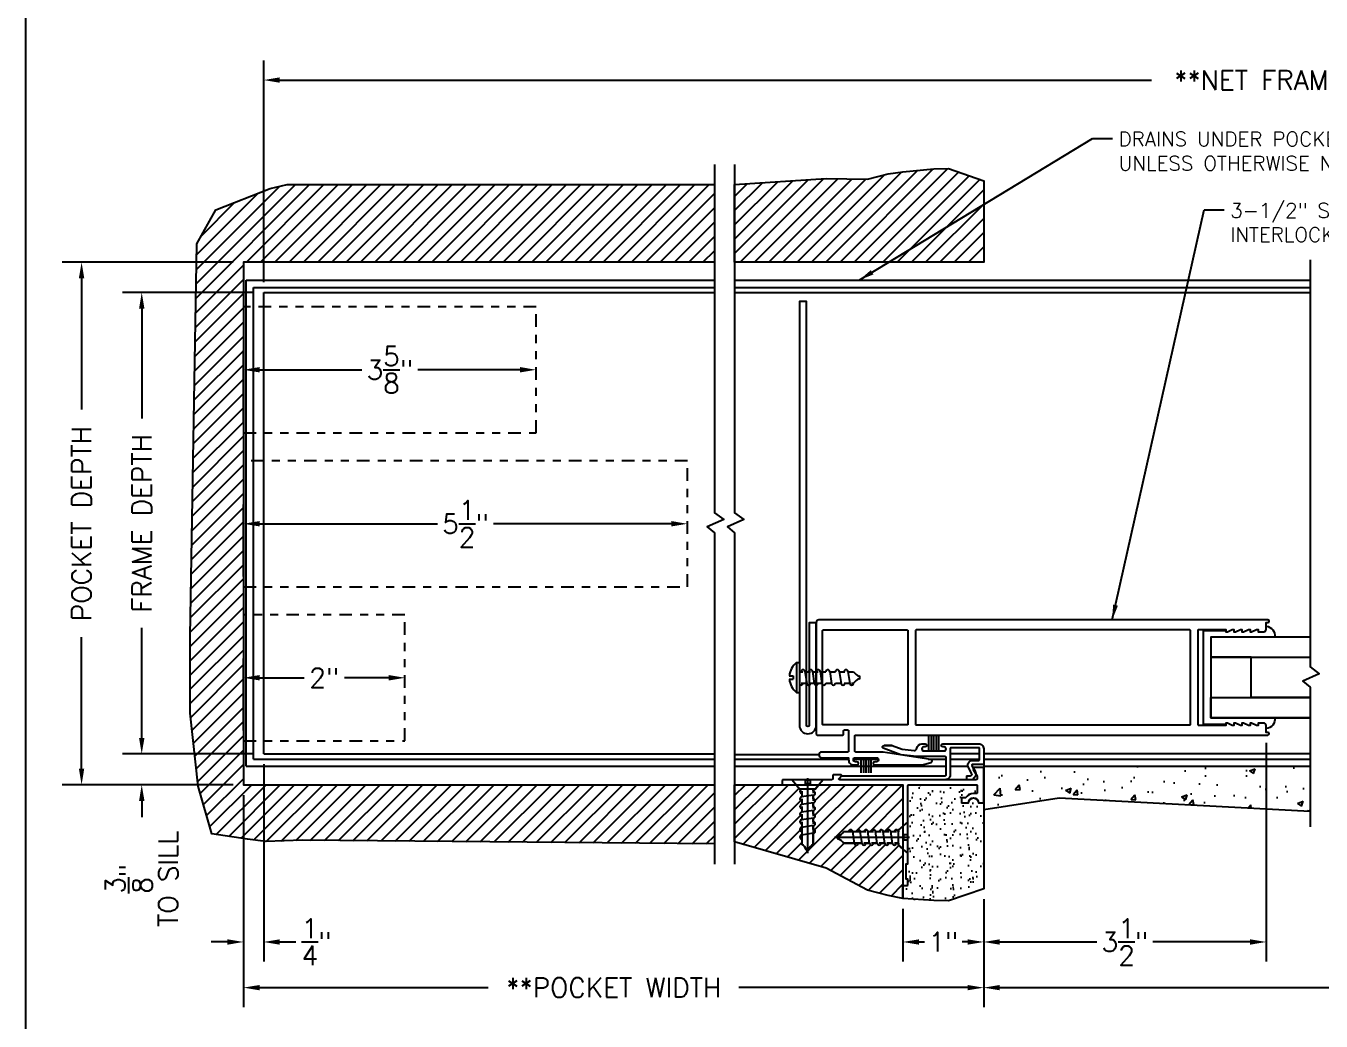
# Model space of a CAD drawing. Extents: x 0 to 79.8, y 0 to 38.2.
# Drawn here: x 0 to 16.05, y 11.49 to 23.82 of the extents above; entities that cross this region are included whole.
import ezdxf

# ---------------------------------------------------------------- set-up
doc = ezdxf.new("R2010")
doc.units = 0
doc.header["$MEASUREMENT"] = 0
doc.linetypes.add('PHANTOM2', pattern=[1.25, 0.625, -0.125, 0.125, -0.125, 0.125, -0.125])
doc.layers.get('0').update_dxf_attribs({"linetype": 'CONTINUOUS'})
doc.layers.get('DEFPOINTS').update_dxf_attribs({"color": 1, "linetype": 'CONTINUOUS'})
for name, color, linetype in [('ALUM-RED', 1, 'CONTINUOUS'), ('BREAK', 6, 'CONTINUOUS'), ('FASTENER', 7, 'CONTINUOUS'), ('FRAME', 1, 'CONTINUOUS'), ('glass', 7, 'CONTINUOUS'), ('MISC', 7, 'CONTINUOUS'), ('SEAL', 7, 'CONTINUOUS'), ('SEALANT', 1, 'CONTINUOUS'), ('SILL-PAN', 7, 'CONTINUOUS'), ('TEXT', 7, 'CONTINUOUS'), ('TITLE-BLOCK', 7, 'CONTINUOUS'), ('TRACK', 1, 'CONTINUOUS'), ('VENT', 5, 'CONTINUOUS'), ('WALL-CONDITION', 7, 'CONTINUOUS'), ('WALL-CONDITIONS', 7, 'CONTINUOUS')]:
    doc.layers.add(name, color=color, linetype=linetype)
doc.layers.add('VP', color=40, linetype='CONTINUOUS', plot=False)
doc.styles.add('ARCH', font='archstyl.shx')
doc.styles.add('ROMANS', font='romans')
doc.dimstyles.new('ARROW', dxfattribs={"dimtxt": 0.125, "dimasz": 0.1875, "dimexe": 0.125, "dimexo": 0.125, "dimgap": 0.0625, "dimtad": 0, "dimdec": 4, "dimzin": 11, "dimdsep": 46, "dimtxsty": 'ARCH', "dimcen": 0.09375, "dimclrd": 256, "dimclre": 256, "dimclrt": 256, "dimadec": 4, "dimazin": 0, "dimtfac": 1, "dimtdec": 4, "dimtmove": 2, "dimatfit": 3, "dimfxl": 0, "dimfrac": 2, "dimtolj": 1, "dimtzin": 0, "dimarcsym": 0})
doc.dimstyles.new('QUARTER', dxfattribs={"dimscale": 4, "dimtxt": 0.06, "dimasz": 0.05, "dimexe": 0.06, "dimexo": 0.032, "dimgap": 0.021, "dimtad": 0, "dimdec": 4, "dimzin": 4, "dimdsep": 46, "dimlunit": 5, "dimtxsty": 'ROMANS', "dimcen": 0.09, "dimadec": 0, "dimazin": 1, "dimtfac": 1, "dimtdec": 4, "dimtofl": 0, "dimtmove": 0, "dimatfit": 3, "dimfxl": 0, "dimtolj": 1, "dimtzin": 0, "dimarcsym": 0})

# ---------------------------------------------------------------- blocks, each defined once
blk = doc.blocks.new('A$C02B45EA9')
for p, q in [((0, 0.909), (0.097, 0.793)), ((0.161, 0.909), (0, 0.909)), ((0.161, 0.909), (0.161, 0.857)), ((0.224, 0.857), (0.161, 0.857)), ((0.192, 0.929), (0.192, 0)), ((0.224, 0.909), (0.224, 0.857)), ((0.385, 0.909), (0.224, 0.909)), ((0.385, 0.909), (0.288, 0.793)), ((0.288, 0.793), (0.097, 0.793))]:
    blk.add_line(p, q)
at = {"linetype": 'Continuous'}
for p, q in [((0.142, 0.793), (0.118, 0.79)), ((0.267, 0.717), (0.118, 0.695)), ((0.122, 0.793), (0.122, 0.79)), ((0.122, 0.766), (0.122, 0.696)), ((0.122, 0.671), (0.122, 0.601)), ((0.263, 0.793), (0.263, 0.741)), ((0.263, 0.716), (0.263, 0.647)), ((0.267, 0.623), (0.118, 0.601)), ((0.267, 0.528), (0.118, 0.507)), ((0.122, 0.577), (0.122, 0.507)), ((0.122, 0.483), (0.122, 0.413)), ((0.263, 0.622), (0.263, 0.553)), ((0.263, 0.528), (0.263, 0.458)), ((0.267, 0.434), (0.118, 0.412)), ((0.267, 0.34), (0.118, 0.318)), ((0.122, 0.388), (0.122, 0.319)), ((0.263, 0.433), (0.263, 0.364)), ((0.263, 0.339), (0.263, 0.237)), ((0.267, 0.246), (0.118, 0.224)), ((0.122, 0.307), (0.122, 0.237)), ((0.122, 0.213), (0.122, 0.112)), ((0.263, 0.245), (0.263, 0.112)), ((0.186, 0.034), (0.199, 0.034))]:
    blk.add_line(p, q, dxfattribs=at)
for centre, radius, start, end in [((0.122, 0.766), 0.0244, 90, 270), ((0.122, 0.766), 0.0244, 90, 270), ((0.122, 0.671), 0.0244, 90, 270), ((0.122, 0.671), 0.0244, 90, 270), ((0.263, 0.741), 0.0244, 270, 90), ((0.263, 0.647), 0.0244, 270, 90), ((0.122, 0.577), 0.0244, 90, 270), ((0.122, 0.483), 0.0244, 90, 270), ((0.122, 0.483), 0.0244, 90, 270), ((0.263, 0.553), 0.0244, 270, 90), ((0.263, 0.458), 0.0244, 270, 90), ((0.122, 0.388), 0.0244, 90, 270), ((0.263, 0.364), 0.0244, 270, 90), ((0.122, 0.294), 0.0244, 90, 270), ((0.122, 0.2), 0.0244, 90, 270), ((0.263, 0.27), 0.0244, 270, 90), ((0.034, -0.012), 0.152, 20.7051, 54.5638), ((0.186, 0.044), 0.00998, 191.7651, 270), ((0.199, 0.044), 0.00998, 270, 348.2349), ((0.351, -0.012), 0.152, 125.4362, 159.2949)]:
    blk.add_arc(centre, radius, start, end, dxfattribs=at)
blk = doc.blocks.new('A$C65D31368')
at = {"layer": 'MISC', "extrusion": (0, 0, -1), "xscale": 0.25, "yscale": 0.25, "zscale": -0.25}
blk.add_blockref('A$C02B45EA9', (-0.0962, 0), dxfattribs=at)
blk = doc.blocks.new('3756 2 pc Post Interlocker')
at = {"color": 7}
for p, q in [((-0.678, 0.418), (-0.678, 0.598)), ((-0.647, 0.418), (-0.647, 0.598)), ((-0.616, 0.418), (-0.616, 0.598)), ((-0.585, 0.418), (-0.585, 0.598)), ((-0.554, 0.418), (-0.554, 0.598))]:
    blk.add_line(p, q, dxfattribs=at)
blk.add_lwpolyline([(-1.133, 0.487), (-1.01, 0.442), (-0.862, 0.425, 0.41874), (-0.827, 0.452, -0.384071), (-0.766, 0.508), (-0.726, 0.508, -0.999994), (-0.726, 0.468), (-0.741, 0.468, 1.000003), (-0.741, 0.418), (-0.491, 0.418, 0.999996), (-0.491, 0.468), (-0.506, 0.468, -1), (-0.506, 0.508), (-0.062, 0.508, -0.414214), (0, 0.446), (0, 0.318), (0, 0.262, -0.414214), (-0.01, 0.252), (-0.138, 0.252, 0.577352), (-0.146, 0.237), (-0.103, 0.161, -0.339456), (-0.112, 0.089), (-0.139, 0.062), (-0.2, 0.062, -0.414214), (-0.21, 0.072), (-0.21, 0.102, -0.414214), (-0.2, 0.112), (-0.164, 0.112, 0.198912), (-0.157, 0.115), (-0.147, 0.124, 0.339456), (-0.146, 0.136), (-0.19, 0.212, -0.577352), (-0.138, 0.302), (-0.06, 0.302, 0.414214), (-0.05, 0.312), (-0.05, 0.448, 0.414214), (-0.06, 0.458), (-0.406, 0.458, 0.414214), (-0.416, 0.448), (-0.416, 0.122, -0.414214), (-0.476, 0.062), (-1.784, 0.062, -0.668179), (-1.791, 0.079), (-1.761, 0.109, -0.198912), (-1.754, 0.112), (-0.476, 0.112, 0.414214), (-0.466, 0.122), (-0.466, 0.338, 0.414214), (-0.476, 0.348), (-0.828, 0.348), (-1.028, 0.372), (-1.247, 0.452, -0.701346), (-1.234, 0.487), (-1.133, 0.487), (-1.234, 0.487)], format="xyb")
blk.add_lwpolyline([(-0.08, -0.01), (-0.08, -0.099, -0.414214), (-0.09, -0.109), (-0.126, -0.109, 0.258619), (-0.225, -0.164), (-0.267, -0.164, 0.414214), (-0.277, -0.174), (-0.277, -0.216, 0.414214), (-0.267, -0.226), (-0.188, -0.226, -1), (-0.064, -0.226), (-0.01, -0.226, 0.414214), (0, -0.216), (0, 0.202, 0.414214), (-0.01, 0.212), (-0.116, 0.212, 0.57735), (-0.129, 0.189), (-0.08, 0.105), (-0.08, 0.072, -0.414214), (-0.09, 0.062), (-1.784, 0.062, -0.668179), (-1.791, 0.079), (-1.763, 0.107, 0.668179), (-1.77, 0.124), (-1.86, 0.124, 0.414214), (-1.87, 0.114), (-1.87, 0.072, -0.414214), (-1.88, 0.062), (-2.167, 0.062), (-2.182, 0.047), (-2.197, 0.062), (-2.485, 0.062, 0.414214), (-2.495, 0.052), (-2.495, 0.01, 0.414214), (-2.485, 0), (-1.01, 0, -0.414214), (-1, -0.01), (-1, -1.237, 0.414214), (-0.987, -1.25), (-0.951, -1.25, 0.414214), (-0.938, -1.237), (-0.938, -1.17), (-0.96, -1.17), (-0.96, -0.982), (-0.938, -0.982), (-0.938, -0.01, -0.414214), (-0.928, 0), (-0.09, 0, -0.414214)], format="xyb", close=True)
at = {"color": 7, "extrusion": (0, 0, -1), "xscale": 4, "yscale": 4, "zscale": -4}
blk.add_blockref('A$C65D31368', (1.99, -0.847), dxfattribs=at)
at = {"color": 7, "extrusion": (0, 0, -1), "xscale": 4, "yscale": 4, "zscale": -4, "rotation": 90}
blk.add_blockref('A$C65D31368', (1.847, -0.846), dxfattribs=at)
blk = doc.blocks.new('*D111')
at = {"color": 0, "lineweight": -2}
for p, q in [((2.568, 20.894), (0.45, 20.894)), ((0.69, 20.694), (0.69, 19.067)), ((0.69, 14.62), (0.69, 16.247)), ((2.568, 14.42), (0.45, 14.42))]:
    blk.add_line(p, q, dxfattribs=at)
at = {"color": 0}
for points in [[(0.656, 20.694), (0.723, 20.694), (0.69, 20.894)], [(0.656, 14.62), (0.723, 14.62), (0.69, 14.42)]]:
    blk.add_solid(points, dxfattribs=at)
at = {"layer": 'DEFPOINTS', "color": 0}
for p in [(0.69, 20.894), (2.696, 20.894), (2.696, 14.42)]:
    blk.add_point(p, dxfattribs=at)
at = {"color": 0, "insert": (0.69, 17.657), "char_height": 0.24, "attachment_point": 5, "rotation": 90, "style": 'ROMANS'}
blk.add_mtext('\\A1;POCKET DEPTH', dxfattribs=at)
blk = doc.blocks.new('*D112')
at = {"color": 0, "lineweight": -2}
for p, q in [((1.435, 15.001), (1.435, 15.201)), ((2.818, 14.801), (1.195, 14.801)), ((2.568, 14.42), (1.195, 14.42)), ((1.435, 14.22), (1.435, 14.02))]:
    blk.add_line(p, q, dxfattribs=at)
at = {"color": 0}
for points in [[(1.402, 15.001), (1.469, 15.001), (1.435, 14.801)], [(1.402, 14.22), (1.469, 14.22), (1.435, 14.42)]]:
    blk.add_solid(points, dxfattribs=at)
at = {"layer": 'DEFPOINTS', "color": 0}
for p in [(1.435, 14.801), (2.946, 14.801), (2.696, 14.42)]:
    blk.add_point(p, dxfattribs=at)
at = {"color": 0, "insert": (1.435, 13.256), "char_height": 0.24, "attachment_point": 5, "rotation": 90, "style": 'ROMANS'}
blk.add_mtext('\\A1;{\\H1x;\\S3/8;}"\\PTO SILL', dxfattribs=at)
blk = doc.blocks.new('*D134')
at = {"color": 0, "lineweight": -2}
for p, q in [((2.818, 20.519), (1.195, 20.519)), ((1.435, 20.319), (1.435, 18.956)), ((1.435, 15.001), (1.435, 16.365)), ((2.818, 14.801), (1.195, 14.801))]:
    blk.add_line(p, q, dxfattribs=at)
at = {"color": 0}
for points in [[(1.402, 20.319), (1.469, 20.319), (1.435, 20.519)], [(1.402, 15.001), (1.469, 15.001), (1.435, 14.801)]]:
    blk.add_solid(points, dxfattribs=at)
at = {"layer": 'DEFPOINTS', "color": 0}
for p in [(1.435, 20.519), (2.946, 20.519), (2.946, 14.801)]:
    blk.add_point(p, dxfattribs=at)
at = {"color": 0, "insert": (1.435, 17.66), "char_height": 0.24, "attachment_point": 5, "rotation": 90, "style": 'ROMANS'}
blk.add_mtext('\\A1;FRAME DEPTH', dxfattribs=at)
blk = doc.blocks.new('A$C72B7364F')
at = {"linetype": 'Continuous'}
for p, q in [((0.0224, 0.0935), (0.0313, 0.0935)), ((0.0224, 0.0935), (0.0224, 0)), ((0.0313, 0.0935), (0.0313, 0)), ((0, 0.0517), (0.0125, 0.0517)), ((0, 0.0418), (0.0125, 0.0418)), ((0.0125, 0.0517), (0.0125, 0.0418)), ((0.0313, 0.0644), (0.0425, 0.0644)), ((0.0485, 0.0654), (0.0539, 0.028)), ((0.0487, 0.0644), (0.0661, 0.0644)), ((0.0721, 0.0654), (0.0775, 0.028)), ((0.0723, 0.0644), (0.0896, 0.0644)), ((0.0956, 0.0654), (0.1011, 0.028)), ((0.0958, 0.0644), (0.1132, 0.0644)), ((0.1253, 0.0654), (0.1307, 0.028)), ((0.1255, 0.0644), (0.1429, 0.0644)), ((0.155, 0.0654), (0.1604, 0.028)), ((0.1552, 0.0644), (0.1725, 0.0644)), ((0.1817, 0.0654), (0.1871, 0.028)), ((0.1819, 0.0644), (0.1992, 0.0644)), ((0.2188, 0.0451), (0.2188, 0.0484)), ((0.0364, 0.0291), (0.0539, 0.0291)), ((0.06, 0.0291), (0.0774, 0.0291)), ((0.0835, 0.0291), (0.101, 0.0291)), ((0.1132, 0.0291), (0.1306, 0.0291)), ((0.1429, 0.0291), (0.1603, 0.0291)), ((0.1696, 0.0291), (0.187, 0.0291)), ((0.1931, 0.0291), (0.1992, 0.0291)), ((0.0224, 0), (0.0313, 0))]:
    blk.add_line(p, q, dxfattribs=at)
for centre, radius, start, end in [((0.0599, 0.0467), 0.0599, 128.718, 175.226), ((0.0599, 0.0467), 0.0599, 184.774, 231.282), ((0.0425, 0.0644), 0.00611, 0, 180), ((0.0661, 0.0644), 0.00611, 0, 180), ((0.0896, 0.0644), 0.00611, 0, 180), ((0.1193, 0.0644), 0.00611, 0, 180), ((0.149, 0.0644), 0.00611, 0, 180), ((0.1757, 0.0644), 0.00611, 0, 180), ((0.2302, 0.0864), 0.038, 215.4362, 249.2949), ((0.2302, 0.0071), 0.038, 110.7051, 144.5638), ((0.2163, 0.0484), 0.00249, 0, 78.2349), ((0.2163, 0.0451), 0.00249, 281.7651, 0), ((0.0364, 0.0291), 0.00611, 212.4827, 0), ((0.06, 0.0291), 0.00611, 180, 0), ((0.06, 0.0291), 0.00611, 180, 0), ((0.0835, 0.0291), 0.00611, 180, 0), ((0.1071, 0.0291), 0.00611, 180, 0), ((0.1071, 0.0291), 0.00611, 180, 0), ((0.1367, 0.0291), 0.00611, 180, 0), ((0.1367, 0.0291), 0.00611, 180, 0), ((0.1664, 0.0291), 0.00611, 180, 0), ((0.1664, 0.0291), 0.00611, 180, 0), ((0.1931, 0.0291), 0.00611, 180, 0)]:
    blk.add_arc(centre, radius, start, end, dxfattribs=at)
blk = doc.blocks.new('*D136')
at = {"layer": 'DEFPOINTS', "color": 0}
for p in [(2.946, 14.801), (2.696, 14.42), (2.946, 12.472)]:
    blk.add_point(p, dxfattribs=at)
at = {"layer": 'TITLE-BLOCK', "color": 0, "lineweight": -2}
for p, q in [((2.946, 14.673), (2.946, 12.232)), ((2.696, 14.292), (2.696, 12.232)), ((2.496, 12.472), (2.296, 12.472)), ((3.146, 12.472), (3.346, 12.472))]:
    blk.add_line(p, q, dxfattribs=at)
at = {"layer": 'TITLE-BLOCK', "color": 0}
for points in [[(2.496, 12.505), (2.496, 12.438), (2.696, 12.472)], [(3.146, 12.505), (3.146, 12.438), (2.946, 12.472)]]:
    blk.add_solid(points, dxfattribs=at)
at = {"layer": 'TITLE-BLOCK', "color": 0, "insert": (3.601, 12.472), "char_height": 0.24, "attachment_point": 5, "style": 'ROMANS'}
blk.add_mtext('\\A1;{\\H1x;\\S1/4;}"', dxfattribs=at)
blk = doc.blocks.new('*D116')
at = {"color": 0, "lineweight": -2}
for p, q in [((2.946, 20.647), (2.946, 23.391)), ((28.465, 20.653), (28.465, 23.391)), ((3.146, 23.151), (13.947, 23.151)), ((28.265, 23.151), (17.715, 23.151))]:
    blk.add_line(p, q, dxfattribs=at)
at = {"color": 0}
for points in [[(3.146, 23.184), (3.146, 23.117), (2.946, 23.151)], [(28.265, 23.184), (28.265, 23.117), (28.465, 23.151)]]:
    blk.add_solid(points, dxfattribs=at)
at = {"layer": 'DEFPOINTS', "color": 0}
for p in [(28.465, 23.151), (2.946, 20.519), (28.465, 20.525)]:
    blk.add_point(p, dxfattribs=at)
at = {"color": 0, "insert": (15.831, 23.151), "char_height": 0.24, "attachment_point": 5, "style": 'ROMANS'}
blk.add_mtext('\\A1;**NET FRAME WIDTH', dxfattribs=at)
blk = doc.blocks.new('*D117')
at = {"color": 0, "lineweight": -2}
for p, q in [((2.696, 14.284), (2.696, 11.666)), ((11.867, 13.001), (11.867, 11.666)), ((2.896, 11.906), (5.729, 11.906)), ((11.667, 11.906), (8.834, 11.906))]:
    blk.add_line(p, q, dxfattribs=at)
at = {"color": 0}
for points in [[(2.896, 11.939), (2.896, 11.873), (2.696, 11.906)], [(11.667, 11.939), (11.667, 11.873), (11.867, 11.906)]]:
    blk.add_solid(points, dxfattribs=at)
at = {"layer": 'DEFPOINTS', "color": 0}
for p in [(2.696, 14.412), (11.867, 13.129), (2.696, 11.906)]:
    blk.add_point(p, dxfattribs=at)
at = {"color": 0, "insert": (7.282, 11.906), "char_height": 0.24, "attachment_point": 5, "style": 'ROMANS'}
blk.add_mtext('\\A1;**POCKET WIDTH', dxfattribs=at)
blk = doc.blocks.new('*D114')
at = {"color": 0, "lineweight": -2}
for p, q in [((28.465, 18.489), (28.465, 11.666)), ((11.867, 13.001), (11.867, 11.666)), ((12.067, 11.906), (18.494, 11.906)), ((28.265, 11.906), (21.839, 11.906))]:
    blk.add_line(p, q, dxfattribs=at)
at = {"color": 0}
for points in [[(12.067, 11.939), (12.067, 11.873), (11.867, 11.906)], [(28.265, 11.939), (28.265, 11.873), (28.465, 11.906)]]:
    blk.add_solid(points, dxfattribs=at)
at = {"layer": 'DEFPOINTS', "color": 0}
for p in [(28.465, 18.617), (11.867, 13.129), (28.465, 11.906)]:
    blk.add_point(p, dxfattribs=at)
at = {"color": 0, "insert": (20.166, 11.906), "char_height": 0.24, "attachment_point": 5, "style": 'ROMANS'}
blk.add_mtext('\\A1;**DAYLIGHT WIDTH', dxfattribs=at)
blk = doc.blocks.new('*D115')
at = {"layer": 'DEFPOINTS', "color": 0}
for p in [(10.867, 13.01), (11.867, 13.129), (11.867, 12.472)]:
    blk.add_point(p, dxfattribs=at)
at = {"layer": 'TITLE-BLOCK', "color": 0, "lineweight": -2}
for p, q in [((11.867, 13.001), (11.867, 12.232)), ((10.867, 12.882), (10.867, 12.232)), ((11.067, 12.472), (11.135, 12.472)), ((11.667, 12.472), (11.6, 12.472))]:
    blk.add_line(p, q, dxfattribs=at)
at = {"layer": 'TITLE-BLOCK', "color": 0}
for points in [[(11.067, 12.505), (11.067, 12.438), (10.867, 12.472)], [(11.667, 12.505), (11.667, 12.438), (11.867, 12.472)]]:
    blk.add_solid(points, dxfattribs=at)
at = {"layer": 'TITLE-BLOCK', "color": 0, "insert": (11.367, 12.472), "char_height": 0.24, "attachment_point": 5, "style": 'ROMANS'}
blk.add_mtext('\\A1;1"', dxfattribs=at)
blk = doc.blocks.new('*D119')
at = {"layer": 'DEFPOINTS', "color": 0}
for p in [(4.696, 15.745), (2.696, 14.964), (4.696, 14.964)]:
    blk.add_point(p, dxfattribs=at)
at = {"layer": 'TITLE-BLOCK', "color": 0, "lineweight": -2}
for p, q in [((2.696, 15.092), (2.696, 15.985)), ((2.896, 15.745), (3.446, 15.745)), ((4.496, 15.745), (3.946, 15.745))]:
    blk.add_line(p, q, dxfattribs=at)
at = {"layer": 'TITLE-BLOCK', "color": 0}
for points in [[(2.896, 15.779), (2.896, 15.712), (2.696, 15.745)], [(4.496, 15.779), (4.496, 15.712), (4.696, 15.745)]]:
    blk.add_solid(points, dxfattribs=at)
at = {"layer": 'TITLE-BLOCK', "color": 0, "insert": (3.696, 15.745), "char_height": 0.24, "attachment_point": 5, "style": 'ROMANS'}
blk.add_mtext('\\A1;2"', dxfattribs=at)
blk = doc.blocks.new('*D120')
at = {"layer": 'DEFPOINTS', "color": 0}
for p in [(8.196, 17.653), (2.696, 16.872), (8.196, 16.872)]:
    blk.add_point(p, dxfattribs=at)
at = {"layer": 'TITLE-BLOCK', "color": 0, "lineweight": -2}
for p, q in [((2.696, 17), (2.696, 17.893)), ((2.896, 17.653), (5.099, 17.653)), ((7.996, 17.653), (5.793, 17.653))]:
    blk.add_line(p, q, dxfattribs=at)
at = {"layer": 'TITLE-BLOCK', "color": 0}
for points in [[(2.896, 17.687), (2.896, 17.62), (2.696, 17.653)], [(7.996, 17.687), (7.996, 17.62), (8.196, 17.653)]]:
    blk.add_solid(points, dxfattribs=at)
at = {"layer": 'TITLE-BLOCK', "color": 0, "insert": (5.446, 17.653), "char_height": 0.24, "attachment_point": 5, "style": 'ROMANS'}
blk.add_mtext('\\A1;5{\\H1x;\\S1/2;}"', dxfattribs=at)
blk = doc.blocks.new('*D121')
at = {"layer": 'DEFPOINTS', "color": 0}
for p in [(6.321, 19.561), (2.696, 18.78), (6.321, 18.78)]:
    blk.add_point(p, dxfattribs=at)
at = {"layer": 'TITLE-BLOCK', "color": 0, "lineweight": -2}
for p, q in [((2.696, 18.908), (2.696, 19.801)), ((2.896, 19.561), (4.162, 19.561)), ((6.121, 19.561), (4.855, 19.561))]:
    blk.add_line(p, q, dxfattribs=at)
at = {"layer": 'TITLE-BLOCK', "color": 0}
for points in [[(2.896, 19.595), (2.896, 19.528), (2.696, 19.561)], [(6.121, 19.595), (6.121, 19.528), (6.321, 19.561)]]:
    blk.add_solid(points, dxfattribs=at)
at = {"layer": 'TITLE-BLOCK', "color": 0, "insert": (4.509, 19.561), "char_height": 0.24, "attachment_point": 5, "style": 'ROMANS'}
blk.add_mtext('\\A1;3{\\H1x;\\S5/8;}"', dxfattribs=at)
blk = doc.blocks.new('3705_3.5in_Pocket_Sightline_Interlocker')
for points in [[(-4.721, -0.713), (-4.403, -0.713, 0.414214), (-4.393, -0.703), (-4.393, -0.661, -0.414214), (-4.383, -0.651), (-4.341, -0.651, -0.414214), (-4.331, -0.661), (-4.331, -0.914, -0.414214), (-4.341, -0.924), (-4.665, -0.924, 1), (-4.665, -0.994), (-4.331, -0.994), (-4.331, -1.022, 0.414214), (-4.269, -1.084), (-4.227, -1.084, 1), (-4.227, -1.044), (-4.247, -1.044, -0.999996), (-4.247, -0.994), (-3.987, -0.994, -1.000003), (-3.987, -1.044), (-4.007, -1.044, 0.999994), (-4.007, -1.084), (-3.419, -1.084), (-3.309, -1.054, 0.811415), (-3.311, -1.015), (-3.903, -0.924), (-4.243, -0.924, -0.414214), (-4.253, -0.914), (-4.253, -0.723, -0.414214), (-4.243, -0.713), (0.865, -0.713, 1), (0.865, -0.681), (0.843, -0.681), (0.843, -0.596, 0.414214), (0.812, -0.565), (0.743, -0.565), (0.743, -0.595), (0.723, -0.595), (0.663, -0.565), (0.643, -0.565), (0.643, -0.595), (0.623, -0.595), (0.563, -0.565), (0.543, -0.565), (0.543, -0.595), (0.523, -0.595), (0.463, -0.565), (0.443, -0.565), (0.443, -0.595), (0.423, -0.595), (0.363, -0.565), (0.343, -0.565), (0.343, -0.595), (0.01, -0.595, -0.414214), (0, -0.585), (0, 0.585, -0.414214), (0.01, 0.595), (0.343, 0.595), (0.343, 0.565), (0.363, 0.565), (0.423, 0.595), (0.443, 0.595), (0.443, 0.565), (0.463, 0.565), (0.523, 0.595), (0.543, 0.595), (0.543, 0.565), (0.563, 0.565), (0.623, 0.595), (0.643, 0.595), (0.643, 0.565), (0.663, 0.565), (0.723, 0.595), (0.743, 0.595), (0.743, 0.565), (0.812, 0.565, 0.414214), (0.843, 0.596), (0.843, 0.681), (0.865, 0.681, 1), (0.865, 0.713), (-4.7, 0.713, 0.414214), (-4.731, 0.682), (-4.731, -0.703, 0.414214)], [(-3.606, -0.588), (-4.645, -0.588, -0.414214), (-4.655, -0.578), (-4.655, 0.578, -0.414214), (-4.645, 0.588), (-3.606, 0.588, -0.414214), (-3.596, 0.578), (-3.596, -0.578, -0.414214)], [(-0.104, 0.588), (-3.492, 0.588, 0.414214), (-3.502, 0.578), (-3.502, -0.578, 0.414214), (-3.492, -0.588), (-0.104, -0.588, 0.414214), (-0.094, -0.578), (-0.094, 0.578, 0.414214)]]:
    blk.add_lwpolyline(points, format="xyb", close=True)
blk = doc.blocks.new('*D143')
at = {"layer": 'DEFPOINTS', "color": 0}
for p in [(15.367, 15.068), (11.867, 13.129), (11.867, 12.472)]:
    blk.add_point(p, dxfattribs=at)
at = {"layer": 'TITLE-BLOCK', "color": 0, "lineweight": -2}
for p, q in [((15.367, 14.94), (15.367, 12.232)), ((11.867, 13.001), (11.867, 12.232)), ((12.067, 12.472), (13.27, 12.472)), ((15.167, 12.472), (13.964, 12.472))]:
    blk.add_line(p, q, dxfattribs=at)
at = {"layer": 'TITLE-BLOCK', "color": 0}
for points in [[(12.067, 12.505), (12.067, 12.438), (11.867, 12.472)], [(15.167, 12.505), (15.167, 12.438), (15.367, 12.472)]]:
    blk.add_solid(points, dxfattribs=at)
at = {"layer": 'TITLE-BLOCK', "color": 0, "insert": (13.617, 12.472), "char_height": 0.24, "attachment_point": 5, "style": 'ROMANS'}
blk.add_mtext('\\A1;3{\\H1x;\\S1/2;}"', dxfattribs=at)

msp = doc.modelspace()

# ---------------------------------------------------------------- hatches: boundary and pattern name
at = {"layer": 'TITLE-BLOCK'}
h = msp.add_hatch(dxfattribs=at)
h.set_pattern_fill('AR-CONC', color=256, scale=0.1, style=0)
h.set_pattern_definition([(50, (50.94245, 3.5771), (0.71726, -0.062752), [0.075, -0.825]), (355, (50.94245, 3.5771), (-0.138751, 0.752192), [0.06, -0.66]), (100.4514, (51.0022, 3.57185), (0.578509, 0.68944), [0.06374, -0.701142]), (46.1842, (50.94245, 3.7771), (1.067241, -0.165519), [0.1125, -1.2375]), (96.6356, (51.0314, 3.7633), (0.934663, 0.974118), [0.09561, -1.051713]), (351.1842, (50.9424, 3.7771), (0.934662, 0.97412), [0.09, -0.99]), (21, (51.04245, 3.7271), (0.596907, -0.402619), [0.075, -0.825]), (326, (51.04245, 3.7271), (0.243315, 0.72515), [0.06, -0.66]), (71.4514, (51.0922, 3.6935), (0.840223, 0.32253), [0.06374, -0.701142]), (37.5, (50.94245, 3.57708), (0.0121599, 0.3328939), [0, -0.652, 0, -0.67, 0, -0.6625]), (7.5, (50.94245, 3.5771), (0.2630695, 0.3944117), [0, -0.382, 0, -0.637, 0, -0.2525]), (327.5, (50.71945, 3.57708), (0.5338224, -0.0225549), [0, -0.25, 0, -0.78, 0, -1.035]), (317.5, (50.61945, 3.5771), (0.583186, 0.100105), [0, -0.325, 0, -0.518, 0, -0.735])])
h.paths.add_polyline_path([(15.9105598, 14.6488558), (11.8672485, 14.6488558), (11.8673001, 14.1087549), (12.803636, 14.253146), (15.9106151, 14.089874)])
at = {"layer": 'WALL-CONDITION'}
h = msp.add_hatch(dxfattribs=at)
h.set_pattern_fill('ANSI31', color=256, style=0)
h.set_pattern_definition([(45, (-33.16723, 27.84428), (-0.08838835, 0.08838835), [])])
h.paths.add_polyline_path([(8.7812639, 20.894193), (8.7812639, 21.8548346), (9.9149987, 21.9320813), (10.4263403, 21.9247065), (10.6823789, 21.9878991), (10.8673201, 22.0145875), (11.2496987, 22.0495011), (11.4316691, 22.0539774), (11.8672201, 21.9020121), (11.8672201, 20.894193)])
h = msp.add_hatch(dxfattribs=at)
h.set_pattern_fill('ANSI31', color=256, style=0)
h.set_pattern_definition([(45, (-33.45162, 27.84428), (-0.08838835, 0.08838835), [])])
h.paths.add_polyline_path([(8.5312638, 14.420193), (8.5312638, 13.6871109), (3.4253639, 13.7319614), (2.9729834, 13.7163751), (2.745128, 13.7475476), (2.3052536, 13.8098925), (2.133661, 14.4021691), (2.0360015, 15.3087223), (2.0360015, 16.2594821), (2.1180616, 21.1222819), (2.3520516, 21.5431101), (3.0259159, 21.8080759), (3.2381719, 21.8548346), (8.5312639, 21.8548346), (8.5312639, 20.894193), (2.6960586, 20.894193), (2.6960586, 14.420193)])
h = msp.add_hatch(dxfattribs=at)
h.set_pattern_fill('ANSI31', color=256, style=0)
h.set_pattern_definition([(45, (-33.16723, 27.84428), (-0.08838835, 0.08838835), [])])
edge = h.paths.add_edge_path()
edge.add_line((8.7812638, 13.7110254), (8.7812638, 14.420193))
edge.add_line((8.7812638, 14.420193), (9.5445313, 14.420193))
edge.add_line((9.5445313, 14.420193), (9.5896234, 14.3664543))
edge.add_line((9.5896234, 14.3664543), (9.6141705, 14.3664543))
edge.add_line((9.6141705, 14.3664543), (9.6141705, 14.3633529))
edge.add_arc((9.6141705, 14.3389101), 0.0244428, 90, 270)
edge.add_line((9.6141705, 14.3144674), (9.6141705, 14.2690736))
edge.add_arc((9.6141705, 14.2446309), 0.0244428, 90, 270)
edge.add_line((9.6141705, 14.2201881), (9.6141705, 14.1747944))
edge.add_arc((9.6141705, 14.1503516), 0.0244428, 90, 270)
edge.add_line((9.6141705, 14.1259089), (9.6141705, 14.0805151))
edge.add_arc((9.6141705, 14.0560724), 0.0244428, 90, 270)
edge.add_line((9.6141705, 14.0316296), (9.6141705, 13.9862359))
edge.add_arc((9.6141705, 13.9617931), 0.0244428, 90, 270)
edge.add_line((9.6141705, 13.9373503), (9.6141705, 13.8919566))
edge.add_arc((9.6141705, 13.8675139), 0.0244428, 90, 270)
edge.add_line((9.6141705, 13.8430711), (9.6141705, 13.7976774))
edge.add_arc((9.6141705, 13.7732346), 0.0244428, 90, 270)
edge.add_line((9.6141705, 13.7487918), (9.6141705, 13.6853916))
edge.add_arc((9.5260518, 13.5615622), 0.1519823, 20.70507772, 54.56379237, ccw=False)
edge.add_arc((9.677985, 13.617331), 0.0099766, 191.76514343, 270)
edge.add_line((9.677985, 13.6073543), (9.6847657, 13.6073543))
edge.add_line((9.6847657, 13.6073543), (9.6915465, 13.6073543))
edge.add_arc((9.6915465, 13.617331), 0.0099766, 270, 348.23485657)
edge.add_arc((9.8434797, 13.5615622), 0.1519823, 125.43620763, 159.29492228, ccw=False)
edge.add_line((9.755361, 13.6853916), (9.755361, 13.8182524))
edge.add_arc((9.755361, 13.8426952), 0.0244428, 270, 450)
edge.add_line((9.755361, 13.8671379), (9.755361, 13.9125317))
edge.add_arc((9.755361, 13.9369744), 0.0244428, 270, 450)
edge.add_line((9.755361, 13.9614172), (9.755361, 14.0068109))
edge.add_arc((9.755361, 14.0312537), 0.0244428, 270, 450)
edge.add_line((9.755361, 14.0556964), (9.755361, 14.1014661))
edge.add_arc((9.755361, 14.1259089), 0.0244428, 270, 450)
edge.add_line((9.755361, 14.1503516), (9.755361, 14.1957453))
edge.add_arc((9.755361, 14.2201881), 0.0244428, 270, 450)
edge.add_line((9.755361, 14.2446309), (9.755361, 14.2900246))
edge.add_arc((9.755361, 14.3144674), 0.0244428, 270, 450)
edge.add_line((9.755361, 14.3389101), (9.755361, 14.3664543))
edge.add_line((9.755361, 14.3664543), (9.7799081, 14.3664543))
edge.add_line((9.7799081, 14.3664543), (9.8250002, 14.420193))
edge.add_line((9.8250002, 14.420193), (10.8673201, 14.420193))
edge.add_line((10.8673201, 14.420193), (10.8673201, 13.9072501))
edge.add_line((10.8673201, 13.9072501), (10.8135815, 13.8621581))
edge.add_line((10.8135815, 13.8621581), (10.8135815, 13.8376109))
edge.add_line((10.8135815, 13.8376109), (10.81048, 13.8376109))
edge.add_arc((10.7860373, 13.8376109), 0.0244428, 0, 180)
edge.add_line((10.7615945, 13.8376109), (10.7162008, 13.8376109))
edge.add_arc((10.691758, 13.8376109), 0.0244428, 0, 180)
edge.add_line((10.6673153, 13.8376109), (10.6219215, 13.8376109))
edge.add_arc((10.5974788, 13.8376109), 0.0244428, 0, 180)
edge.add_line((10.573036, 13.8376109), (10.5276423, 13.8376109))
edge.add_arc((10.5031995, 13.8376109), 0.0244428, 0, 180)
edge.add_line((10.4787567, 13.8376109), (10.433363, 13.8376109))
edge.add_arc((10.4089203, 13.8376109), 0.0244428, 0, 180)
edge.add_line((10.3844775, 13.8376109), (10.3390838, 13.8376109))
edge.add_arc((10.314641, 13.8376109), 0.0244428, 0, 180)
edge.add_line((10.2901982, 13.8376109), (10.2448045, 13.8376109))
edge.add_arc((10.2203617, 13.8376109), 0.0244428, 0, 180)
edge.add_line((10.195919, 13.8376109), (10.1325187, 13.8376109))
edge.add_arc((10.0086894, 13.9257297), 0.1519823, 290.70507772, 324.56379237, ccw=False)
edge.add_arc((10.0644581, 13.7737965), 0.0099766, 101.76514343, 180)
edge.add_line((10.0544815, 13.7737965), (10.0544815, 13.7670157))
edge.add_line((10.0544815, 13.7670157), (10.0544815, 13.7602349))
edge.add_arc((10.0644581, 13.7602349), 0.0099766, 180, 258.23485657)
edge.add_arc((10.0086894, 13.6083017), 0.1519823, 35.43620763, 69.29492228, ccw=False)
edge.add_line((10.1325187, 13.6964205), (10.2653795, 13.6964205))
edge.add_arc((10.2898223, 13.6964205), 0.0244428, 180, 360)
edge.add_line((10.3142651, 13.6964205), (10.3596588, 13.6964205))
edge.add_arc((10.3841016, 13.6964205), 0.0244428, 180, 360)
edge.add_line((10.4085443, 13.6964205), (10.4539381, 13.6964205))
edge.add_arc((10.4783808, 13.6964205), 0.0244428, 180, 360)
edge.add_line((10.5028236, 13.6964205), (10.5485932, 13.6964205))
edge.add_arc((10.573036, 13.6964205), 0.0244428, 180, 360)
edge.add_line((10.5974788, 13.6964205), (10.6428725, 13.6964205))
edge.add_arc((10.6673153, 13.6964205), 0.0244428, 180, 360)
edge.add_line((10.691758, 13.6964205), (10.7371517, 13.6964205))
edge.add_arc((10.7615945, 13.6964205), 0.0244428, 180, 360)
edge.add_line((10.7860373, 13.6964205), (10.8135815, 13.6964205))
edge.add_line((10.8135815, 13.6964205), (10.8135815, 13.6718734))
edge.add_line((10.8135815, 13.6718734), (10.8673201, 13.6267813))
edge.add_line((10.8673201, 13.6267813), (10.8673201, 13.0099854))
edge.add_line((10.8673201, 13.0099854), (10.6823789, 13.0486896))
edge.add_line((10.6823789, 13.0486896), (10.4263403, 13.1118822))
edge.add_line((10.4263403, 13.1118822), (9.9149987, 13.38801))
edge.add_line((9.9149987, 13.38801), (8.7812638, 13.7110254))
h = msp.add_hatch(dxfattribs=at)
h.set_pattern_fill('AR-SAND', color=256, scale=0.1, angle=90, style=0)
h.set_pattern_definition([(127.5, (-33.16723, 27.84428), (-0.1926824, -0.00629934), [0, -0.152, 0, -0.17, 0, -0.1625]), (97.5, (-33.16723, 27.84428), (-0.2822146, 0.1769777), [0, -0.082, 0, -0.137, 0, -0.0525]), (57.5, (-33.16723, 27.72128), (-0.0005659, 0.3114142), [0, -0.05, 0, -0.18, 0, -0.235]), (47.5, (-33.16723, 27.72128), (-0.0877676, 0.3006127), [0, -0.025, 0, -0.118, 0, -0.135])])
h.paths.add_polyline_path([(11.5903139, 14.2566718), (11.6419982, 14.2566718, -0.2586190734), (11.7412201, 14.3116718), (11.7772281, 14.3116718, 0.4142135624), (11.7872281, 14.3216718), (11.7872281, 14.410194, 0.4142135624), (11.7772291, 14.420193), (10.9393129, 14.420193, 0.4142135624), (10.9293139, 14.410194), (10.9293139, 13.9594097), (10.9294815, 13.9594097), (10.9294815, 13.7983087), (10.9293139, 13.7983087), (10.9293139, 13.7357227), (10.9294815, 13.7357227), (10.9294815, 13.5746217), (10.9293139, 13.5746217), (10.9293139, 13.4382912), (10.9073161, 13.4382912), (10.9073161, 13.25031), (10.9293139, 13.25031), (10.9293139, 13.18365, -0.4142135624), (10.9159819, 13.170318), (10.8806521, 13.170318, -0.4142135624), (10.8673201, 13.18365), (10.8673201, 13.0099854), (11.2496987, 12.9870876), (11.4316691, 12.9826112), (11.8672201, 13.1288712), (11.8672201, 14.1946718), (11.8032201, 14.1946718, 1), (11.6792201, 14.1946718), (11.5903139, 14.1946718)])

# ---------------------------------------------------------------- linework, layer by layer
at = {"layer": 'ALUM-RED'}
msp.add_lwpolyline([(9.5833915, 15.1560034, 1), (9.7933915, 15.1560034), (9.7933915, 16.4260034), (9.7033915, 16.4260034), (9.7033915, 15.1560034, -1), (9.6733915, 15.1560034), (9.6733915, 20.4082627), (9.5833915, 20.4082627)], format="xyb", close=True, dxfattribs=at)
at = {"layer": 'BREAK'}
for points in [[(8.5312639, 22.1048346), (8.5312639, 17.790269), (8.6454979, 17.7060042), (8.4416192, 17.6145446), (8.5312639, 17.540269), (8.5312638, 13.4371109)], [(8.7812639, 22.1048346), (8.7812639, 17.790269), (8.8954979, 17.7060042), (8.6916192, 17.6145446), (8.7812639, 17.540269), (8.7812638, 13.4371109)], [(15.9104628, 20.921693), (15.9104628, 15.8791876), (16.0246968, 15.7949228), (15.820818, 15.7034632), (15.9104628, 15.6291876), (15.910634, 13.8988558)]]:
    msp.add_lwpolyline(points, dxfattribs=at)
at = {"layer": 'FRAME', "linetype": 'PHANTOM2', "ltscale": 0.25}
for points in [[(2.6960586, 18.7800664), (6.3210586, 18.7800664), (6.3210586, 20.3425664), (2.6960586, 20.3425664)], [(2.6960586, 16.8720664), (8.1960586, 16.8720664), (8.1960586, 18.4345664), (2.6960586, 18.4345664)], [(2.6960586, 14.9640664), (4.6960586, 14.9640664), (4.6960586, 16.5265664), (2.6960586, 16.5265664)]]:
    msp.add_lwpolyline(points, close=True, dxfattribs=at)
at = {"layer": 'glass'}
msp.add_lwpolyline([(15.9104628, 16.2491933), (14.6798914, 16.2491932), (14.6798914, 15.2491933), (15.9105004, 15.2488469), (14.6798914, 15.2491933), (14.6798914, 15.4991933), (15.9104757, 15.4988469), (15.1798914, 15.4991933), (15.1798914, 15.9991933), (14.6798914, 15.9991933), (15.9104628, 15.9991933)], dxfattribs=at)
at = {"layer": 'MISC'}
for p, q in [((11.8672455, 14.6804831), (11.8673914, 13.1538712)), ((11.8672201, 14.2046718), (11.8672201, 13.1288712))]:
    msp.add_line(p, q, dxfattribs=at)
at = {"layer": 'SEAL'}
for p, q in [((10.3453914, 14.755193), (10.3453914, 14.5654524)), ((10.3763914, 14.755193), (10.3763914, 14.5654524)), ((10.4073914, 14.755193), (10.4073914, 14.5654524)), ((10.4383914, 14.755193), (10.4383914, 14.5654524)), ((10.4693914, 14.755193), (10.4693914, 14.5654524))]:
    msp.add_line(p, q, dxfattribs=at)
at = {"layer": 'SEALANT'}
msp.add_lwpolyline([(14.8673914, 16.332193), (14.8673914, 16.314193), (14.8873914, 16.314193), (14.9473914, 16.344193), (14.9673914, 16.344193), (14.9673914, 16.314193), (14.9873914, 16.314193), (15.0473914, 16.344193), (15.0673914, 16.344193), (15.0673914, 16.314193), (15.0873914, 16.314193), (15.1473914, 16.344193), (15.1673914, 16.344193), (15.1673914, 16.314193), (15.1873914, 16.314193), (15.2473914, 16.344193), (15.2673914, 16.344193), (15.2673914, 16.314193), (15.3363914, 16.314193, 0.414214), (15.3673914, 16.345193), (15.3673914, 16.3835329, -0.4380244532), (15.4726066, 16.2491932), (14.6798914, 16.2491932), (14.6798914, 15.2491932), (15.4726066, 15.2491932, -0.4380244532), (15.3673914, 15.1148536), (15.3673914, 15.153193, 0.414214), (15.3363914, 15.184193), (15.2673914, 15.184193), (15.2673914, 15.154193), (15.2473914, 15.154193), (15.1873914, 15.184193), (15.1673914, 15.184193), (15.1673914, 15.154193), (15.1473914, 15.154193), (15.0873914, 15.184193), (15.0673914, 15.184193), (15.0673914, 15.154193), (15.0473914, 15.154193), (14.9873914, 15.184193), (14.9673914, 15.184193), (14.9673914, 15.154193), (14.9473914, 15.154193), (14.8873914, 15.184193), (14.8673914, 15.184193), (14.8673914, 15.166193), (14.654016, 15.166193), (14.6183914, 15.1661932, -0.0726159005), (14.591516, 15.170117), (14.591516, 16.3282693, -0.0726159005), (14.6183914, 16.3321932), (14.654016, 16.332193)], format="xyb", close=True, dxfattribs=at)
at = {"layer": 'SILL-PAN'}
for p, q in [((2.7310586, 20.671693), (8.5317639, 20.671693)), ((2.7310586, 14.6488558), (2.7310586, 20.671693)), ((2.8210586, 20.581693), (8.5317639, 20.581693)), ((2.8210586, 14.7388558), (2.8210586, 20.581693)), ((8.7812639, 20.671693), (15.9104628, 20.671693)), ((8.7812639, 20.581693), (15.9104628, 20.581693)), ((2.7310586, 14.6488558), (8.5317638, 14.6488558)), ((2.8210586, 14.7388558), (8.5317638, 14.7388558)), ((8.7812638, 14.7388558), (10.1933915, 14.7388558)), ((8.7812638, 14.6488558), (11.4013914, 14.6488558)), ((10.2539404, 14.7388558), (10.5608427, 14.7388558)), ((11.1806855, 14.7388558), (11.4013914, 14.7388558)), ((11.4513914, 14.7388558), (11.8173914, 14.7388558)), ((11.4513914, 14.6488558), (11.6713342, 14.6488558)), ((11.8655166, 14.6488558), (15.9104628, 14.6488558)), ((11.8673914, 14.7388558), (15.9104628, 14.7388558))]:
    msp.add_line(p, q, dxfattribs=at)
at = {"layer": 'TITLE-BLOCK'}
msp.add_lwpolyline([(15.9106151, 14.089874), (12.803636, 14.253146), (11.8672201, 14.1087426)], dxfattribs=at)
at = {"layer": 'TRACK'}
for p, q in [((2.9460586, 20.519193), (8.5317639, 20.519193)), ((2.9460586, 14.8013558), (2.9460586, 20.519193)), ((8.7812639, 20.519193), (15.9104628, 20.519193)), ((2.9460586, 14.8013558), (8.5317638, 14.8013558)), ((8.7812638, 14.795193), (9.8247505, 14.795193)), ((11.8173914, 14.8013558), (11.4513914, 14.8013558)), ((15.910578, 14.8013558), (11.8673914, 14.8013558))]:
    msp.add_line(p, q, dxfattribs=at)
at = {"layer": 'VP'}
msp.add_lwpolyline([(0, 38.248), (29.752, 38.248), (29.752, 0), (0, 0)], close=True, dxfattribs=at)
at = {"layer": 'WALL-CONDITION'}
for points in [[(8.7812639, 20.894193), (8.7812639, 21.8548346), (9.9149987, 21.9320813), (10.4263403, 21.9247065), (10.6823789, 21.9878991), (10.8673201, 22.0145875), (11.2496987, 22.0495011), (11.4316691, 22.0539774), (11.8672201, 21.9020121), (11.8672201, 20.894193)], [(8.5312638, 14.420193), (8.5312638, 13.6871109), (3.4253639, 13.7319614), (2.9729834, 13.7163751), (2.745128, 13.7475476), (2.3052536, 13.8098925), (2.133661, 14.4021691), (2.0360015, 15.3087223), (2.0360015, 16.2594821), (2.1180616, 21.1222819), (2.3520516, 21.5431101), (3.0259159, 21.8080759), (3.2381719, 21.8548346), (8.5312639, 21.8548346), (8.5312639, 20.894193), (2.6960586, 20.894193), (2.6960586, 14.420193)]]:
    msp.add_lwpolyline(points, close=True, dxfattribs=at)
msp.add_lwpolyline([(8.7812638, 13.7110254), (8.7812638, 14.420193), (9.5445313, 14.420193), (9.5896234, 14.3664543), (9.6141705, 14.3664543), (9.6141705, 14.3633529, 1), (9.6141705, 14.3144674), (9.6141705, 14.2690736, 1), (9.6141705, 14.2201881), (9.6141705, 14.1747944, 1), (9.6141705, 14.1259089), (9.6141705, 14.0805151, 1), (9.6141705, 14.0316296), (9.6141705, 13.9862359, 1), (9.6141705, 13.9373503), (9.6141705, 13.8919566, 1), (9.6141705, 13.8430711), (9.6141705, 13.7976774, 1), (9.6141705, 13.7487918), (9.6141705, 13.6853916, -0.1488208164), (9.6682179, 13.6152967, 0.3552722509), (9.677985, 13.6073543), (9.6847657, 13.6073543), (9.6915465, 13.6073543, 0.355272251), (9.7013136, 13.6152967, -0.1488208164), (9.755361, 13.6853916), (9.755361, 13.8182524, 1), (9.755361, 13.8671379), (9.755361, 13.9125317, 1), (9.755361, 13.9614172), (9.755361, 14.0068109, 1), (9.755361, 14.0556964), (9.755361, 14.1014661, 1), (9.755361, 14.1503516), (9.755361, 14.1957453, 1), (9.755361, 14.2446309), (9.755361, 14.2900246, 1), (9.755361, 14.3389101), (9.755361, 14.3664543), (9.7799081, 14.3664543), (9.8250002, 14.420193), (10.8673201, 14.420193), (10.8673201, 13.9072501), (10.8135815, 13.8621581), (10.8135815, 13.8376109), (10.81048, 13.8376109, 1), (10.7615945, 13.8376109), (10.7162008, 13.8376109, 1), (10.6673153, 13.8376109), (10.6219215, 13.8376109, 1), (10.573036, 13.8376109), (10.5276423, 13.8376109, 1), (10.4787567, 13.8376109), (10.433363, 13.8376109, 1), (10.3844775, 13.8376109), (10.3390838, 13.8376109, 1), (10.2901982, 13.8376109), (10.2448045, 13.8376109, 1), (10.195919, 13.8376109), (10.1325187, 13.8376109, -0.1488208164), (10.0624239, 13.7835635, 0.3552722509), (10.0544815, 13.7737965), (10.0544815, 13.7670157), (10.0544815, 13.7602349, 0.355272251), (10.0624239, 13.7504679, -0.1488208164), (10.1325187, 13.6964205), (10.2653795, 13.6964205, 1), (10.3142651, 13.6964205), (10.3596588, 13.6964205, 1), (10.4085443, 13.6964205), (10.4539381, 13.6964205, 1), (10.5028236, 13.6964205), (10.5485932, 13.6964205, 1), (10.5974788, 13.6964205), (10.6428725, 13.6964205, 1), (10.691758, 13.6964205), (10.7371517, 13.6964205, 1), (10.7860373, 13.6964205), (10.8135815, 13.6964205), (10.8135815, 13.6718734), (10.8673201, 13.6267813), (10.8673201, 13.0099854), (10.6823789, 13.0486896), (10.4263403, 13.1118822), (9.9149987, 13.38801)], format="xyb", close=True, dxfattribs=at)
at = {"layer": 'WALL-CONDITIONS'}
msp.add_lwpolyline([(10.8673201, 13.0099854), (10.8673201, 13.18365, 0.4142135624), (10.8806521, 13.170318), (10.9159819, 13.170318, 0.4142135624), (10.9293139, 13.18365), (10.9293139, 13.25031), (10.9073161, 13.25031), (10.9073161, 13.4382912), (10.9293139, 13.4382912), (10.9293139, 14.410194, -0.1989123674), (10.9322426, 14.4172644, -0.1989123674), (10.9393129, 14.420193), (11.7772291, 14.420193, -0.4142135624), (11.7872281, 14.410194), (11.7872281, 14.3216718, -0.4142135624), (11.7772281, 14.3116718), (11.7412201, 14.3116718, 0.2586190734), (11.6419982, 14.2566718), (11.6003139, 14.2566718, 0.4142135624), (11.5903139, 14.2466718), (11.5903139, 14.2046718, 0.4142135624), (11.6003139, 14.1946718), (11.6792201, 14.1946718, -1), (11.8032201, 14.1946718), (11.8572201, 14.1946718, 0.4142135624), (11.8672201, 14.2046718), (11.8672201, 13.1288712), (11.4316691, 12.9826112), (11.2496987, 12.9870876)], format="xyb", close=True, dxfattribs=at)

# ---------------------------------------------------------------- block references
at = {"layer": 'FASTENER', "xscale": 4, "yscale": 4, "zscale": 4}
msp.add_blockref('A$C72B7364F', (9.4583915, 15.5622117), dxfattribs=at)
at = {"layer": 'FRAME'}
msp.add_blockref('3756 2 pc Post Interlocker', (11.8672201, 14.420193), dxfattribs=at)
at = {"layer": 'VENT'}
msp.add_blockref('3705_3.5in_Pocket_Sightline_Interlocker', (14.5243915, 15.7491932), dxfattribs=at)

# ---------------------------------------------------------------- texts
at = {"layer": 'TEXT', "char_height": 0.18, "attachment_point": 7, "style": 'ROMANS'}
for s, insert in [('DRAINS UNDER POCKET WALL\\PUNLESS OTHERWISE NOTED', (13.5386659, 22.0296326)), ('3-1/2" SIGHTLINE\\PINTERLOCKER', (14.9226555, 21.1451654))]:
    msp.add_mtext(s, dxfattribs=dict(at, insert=insert))

# ---------------------------------------------------------------- dimensions: what is measured, and where the dimension line sits
for base, p1, p2, angle, text, picture, middle in [((28.4651782, 23.1505267), (2.9460586, 20.519193), (28.4651782, 20.5253599), 0, '**NET FRAME WIDTH', '*D116', (15.8306184, 23.1505267)), ((1.4354019, 14.8013558), (2.6960586, 14.420193), (2.9460586, 14.8013558), 90, '<>\\PTO SILL', '*D112', (1.4354019, 13.256193))]:
    dim = msp.add_linear_dim(base=base, p1=p1, p2=p2, angle=angle, text=text, dimstyle='QUARTER', override={"dimpost": '"'})
    dim.commit()
    dim.dimension.update_dxf_attribs({"geometry": picture, "text_midpoint": middle, "dimtype": 160})
for base, p1, p2, angle, text, picture, middle in [((0.6897248, 20.894193), (2.6960586, 14.420193), (2.6960586, 20.894193), 90, 'POCKET DEPTH', '*D111', (0.6897248, 17.657193)), ((1.4354019, 20.519193), (2.9460586, 14.8013558), (2.9460586, 20.519193), 90, 'FRAME DEPTH', '*D134', (1.4354019, 17.6602744)), ((2.6960586, 11.906106), (11.8672201, 13.1288712), (2.6960586, 14.4124397), 180, '**POCKET WIDTH', '*D117', (7.2816393, 11.906106))]:
    dim = msp.add_linear_dim(base=base, p1=p1, p2=p2, angle=angle, text=text, dimstyle='QUARTER', override={"dimpost": '"'})
    dim.commit()
    dim.dimension.update_dxf_attribs({"geometry": picture, "text_midpoint": middle})
dim = msp.add_linear_dim(base=(28.4651782, 11.906106), p1=(11.8672201, 13.1288712), p2=(28.4651782, 18.6173558), text='**DAYLIGHT WIDTH', dimstyle='QUARTER', override={"dimpost": '"'})
dim.commit()
dim.dimension.update_dxf_attribs({"geometry": '*D114', "text_midpoint": (20.1661991, 11.906106)})
at = {"layer": 'TITLE-BLOCK'}
for base, p1, p2, picture, middle in [((6.3210586, 19.5613164), (2.6960586, 18.7800664), (6.3210586, 18.7800664), '*D121', (4.5085586, 19.5613164)), ((8.1960586, 17.6533164), (2.6960586, 16.8720664), (8.1960586, 16.8720664), '*D120', (5.4460586, 17.6533164)), ((4.6960586, 15.7453164), (2.6960586, 14.9640664), (4.6960586, 14.9640664), '*D119', (3.6960586, 15.7453164))]:
    dim = msp.add_linear_dim(base=base, p1=p1, p2=p2, dimstyle='QUARTER', override={"dimpost": '"', "dimse2": 1}, dxfattribs=at)
    dim.commit()
    dim.dimension.update_dxf_attribs({"geometry": picture, "text_midpoint": middle})
dim = msp.add_linear_dim(base=(11.8672201, 12.4715601), p1=(15.3673914, 15.0681932), p2=(11.8672201, 13.1288712), angle=180, dimstyle='QUARTER', override={"dimpost": '"'}, dxfattribs=at)
dim.commit()
dim.dimension.update_dxf_attribs({"geometry": '*D143', "text_midpoint": (13.6173058, 12.4715601)})
for base, p1, p2, picture, middle in [((2.9460586, 12.4715601), (2.6960586, 14.420193), (2.9460586, 14.8013558), '*D136', (3.6014871, 12.4715601)), ((11.8672201, 12.4715601), (10.8673201, 13.0099854), (11.8672201, 13.1288712), '*D115', (11.3672701, 12.4715601))]:
    dim = msp.add_linear_dim(base=base, p1=p1, p2=p2, dimstyle='QUARTER', override={"dimpost": '"'}, dxfattribs=at)
    dim.commit()
    dim.dimension.update_dxf_attribs({"geometry": picture, "text_midpoint": middle, "dimtype": 160})

# ---------------------------------------------------------------- leaders
at = {"layer": 'TEXT'}
for points in [[(10.324242, 20.671693), (13.2148375, 22.4267264), (13.4648375, 22.4267264)], [(13.45963, 16.462193), (14.5988271, 21.5426383), (14.8488271, 21.5426383)]]:
    msp.add_leader(points, dimstyle='ARROW', override={"dimscale": 1}, dxfattribs=at)

doc.saveas('drawing.dxf')
